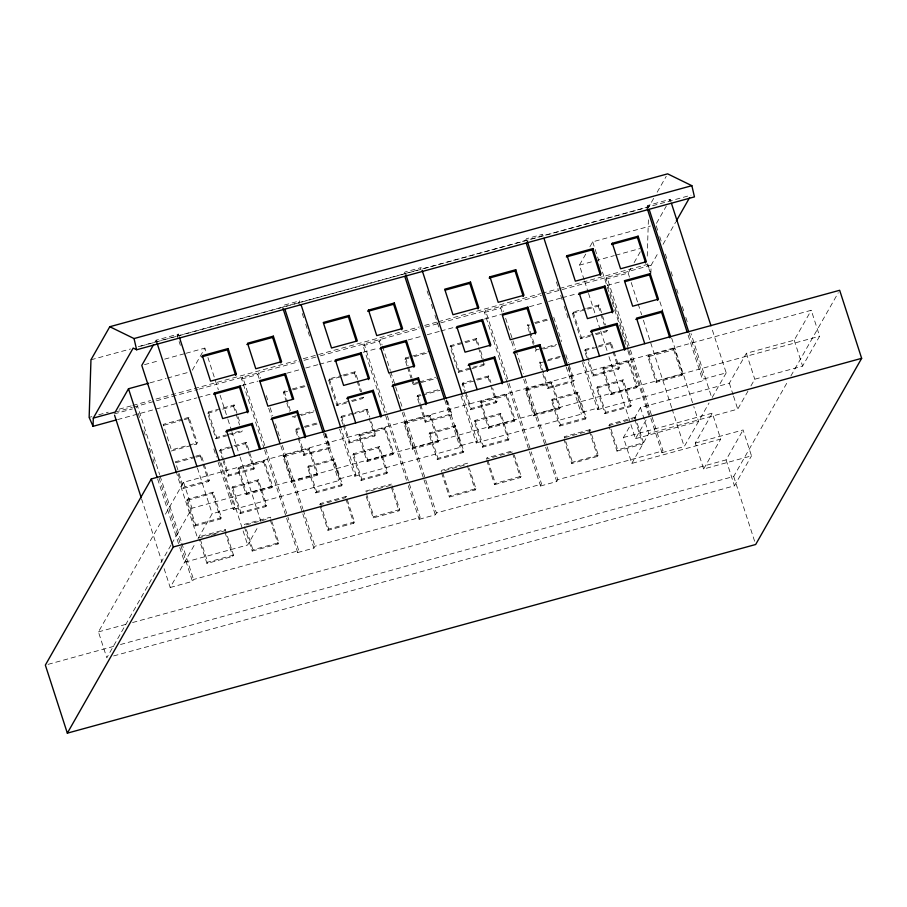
<?xml version="1.0" encoding="UTF-8"?>
<svg xmlns="http://www.w3.org/2000/svg" width="907" height="907" viewBox="0 0 907 907"><rect width="100%" height="100%" fill="white"/><g stroke="black" fill="none" stroke-linecap="round" stroke-linejoin="round"><path stroke-width="0.68" stroke-dasharray="4.54 3.4" d="M647.247 256.091L648.482 216.762M650.886 273.438L651.135 265.207L658.833 251.704M155.074 342.064L156.129 340.204L178.384 334.105L179.257 336.792M136.413 407.844L137.479 405.985L159.632 474.588M178.384 334.105L177.33 335.964L180.368 345.386M192.307 370.226L204.891 348.107L206.195 352.143M184.189 419.692L188.271 418.58L188.985 417.311L197.227 442.831L196.513 444.101L170.697 451.164M227.521 434.532L242.464 430.44L241.738 431.698L215.934 438.773L207.692 413.252L208.406 411.993L234.221 404.919L240.298 423.716M264.243 448.954L241.647 379.001L242.702 377.142L287.462 515.709M171.026 544.994L106.799 657.813L98.432 631.896L161.956 520.301M165.448 514.167L183.599 482.286L811.255 310.273L819.622 336.191L802.593 366.111L754.76 379.217L750.667 386.405M196.286 457.117L200.356 456.006L201.082 454.736L209.324 480.257L208.599 481.526L182.783 488.601L178.021 473.828M182.783 488.601L183.509 487.331L209.324 480.257M222.634 409.159L233.496 406.177L234.221 404.919M215.934 438.773L216.648 437.514L226.16 434.907M241.647 379.001L257.837 374.568L258.892 372.709L260.638 378.094M186.638 500.505L187.352 499.247L213.168 492.172L221.41 517.693L220.684 518.951L194.88 526.026L186.638 500.505L212.442 493.431L213.168 492.172M222.816 460.087L219.777 450.688L220.492 449.418L232.725 446.063M171.718 543.769L191.967 508.203L819.622 336.191M194.88 526.026L195.595 524.768L221.41 517.693M219.777 450.688L245.593 443.614L246.307 442.344L254.55 467.865L253.835 469.134L228.02 476.198L223.247 461.425M228.02 476.198L228.734 474.939L254.55 467.865M164.122 568.644L170.199 587.487L195.731 542.624M219.664 461.901L234.437 507.637L212.181 513.736L197.839 538.939L176.978 474.372M237.861 469.18L238.575 467.921L264.39 460.847L272.633 486.367L271.919 487.626L246.103 494.7L237.861 469.18L263.676 462.105L264.39 460.847M286.453 401.903L283.415 392.504L284.14 391.234L290.932 389.375M231.863 488.113L232.589 486.844L258.393 479.769L266.635 505.29L265.921 506.56L240.106 513.634L231.863 488.113L257.679 481.039L258.393 479.769M170.199 587.487L192.465 581.387L193.52 579.516L298.754 550.685L287.893 517.047M218.168 462.423L233.382 509.507L234.437 507.637M225.253 529.597L224.539 530.867L198.724 537.942L199.449 536.672L225.253 529.597L233.496 555.118L232.782 556.388L206.966 563.451L199.155 539.28M206.966 563.451L207.692 562.193L233.496 555.118M246.103 494.7L246.829 493.442L272.633 486.367M240.106 513.634L240.831 512.364L266.635 505.29M325.942 433.682L330.284 447.106L329.558 448.375L303.754 455.45L295.512 429.929L296.226 428.66L298.947 427.923M283.086 456.788L283.812 455.518L309.627 448.455L317.869 473.964L317.144 475.234L291.328 482.309L283.086 456.788L308.902 449.713L309.627 448.455M346.406 403.014L336.894 405.622L328.651 380.101L329.366 378.843L341.599 375.487M179.767 547.488L184.552 562.283L247.656 544.982L258.144 526.559M406.517 480.257L363.072 345.726L364.126 343.866L386.291 412.47M403.989 273.846L405.044 271.987L421.233 267.554L420.179 269.413L282.565 307.122L283.619 305.262L299.809 300.829L298.754 302.689L300.489 308.074M303.754 455.45L304.469 454.18L330.284 447.106M244.391 526.888L252.191 551.059L252.917 549.801L278.732 542.726L270.49 517.205L244.675 524.28L243.949 525.538L268.404 518.838M291.328 482.309L292.054 481.039L317.869 473.964M328.651 380.101L354.467 373.026L355.181 371.768L357.789 379.829M336.894 405.622L337.608 404.363L363.424 397.289L362.12 393.253M307.598 467.354L308.312 466.096L334.127 459.021L342.37 484.542L341.656 485.801L315.84 492.875L307.598 467.354L333.413 460.28L334.127 459.021M363.072 345.726L379.262 341.293L380.316 339.433L382.062 344.807M342.903 424.249L340.737 417.537L341.463 416.268L353.685 412.912M252.191 551.059L278.007 543.985L278.732 542.726M363.424 397.289L362.709 398.547L351.837 401.529M315.84 492.875L316.554 491.617L342.37 484.542M351.61 414.556L366.553 410.463L367.267 409.193L369.875 417.254M343.345 425.587L348.98 443.058L349.705 441.788L375.509 434.714L370.305 418.592M319.683 504.791L320.409 503.521L346.213 496.446L354.456 521.967L353.741 523.237L327.926 530.312L320.114 506.129M358.821 436.029L359.546 434.77L385.35 427.696L393.593 453.217L392.878 454.475L367.063 461.55L358.821 436.029L384.636 428.954L385.35 427.696M407.028 365.929L404.862 359.217L405.576 357.959L411.007 356.462M352.823 454.963L353.549 453.693L379.364 446.618L387.606 472.139L386.881 473.409L361.065 480.483L352.823 454.963L378.638 447.888L379.364 446.618M264.674 450.303L297.7 552.544L298.754 550.685M233.382 509.507L338.617 480.665L339.672 478.805L355.861 474.361L341.089 428.626M348.98 443.058L374.795 435.984L375.509 434.714M297.7 552.544L313.89 548.1L314.944 546.241L420.179 517.398L386.722 413.819M339.592 429.147L354.807 476.22L355.861 474.361M346.213 496.446L345.499 497.716L321.044 504.417M327.926 530.312L328.651 529.042L354.456 521.967M367.063 461.55L367.788 460.291L393.593 453.217M411.37 379.364L413.104 384.738L413.819 383.468L417.9 382.357M361.065 480.483L361.791 479.213L387.606 472.139M419.113 403.366L416.948 396.642L417.662 395.384L420.383 394.636M404.057 423.637L404.771 422.379L430.587 415.304L438.829 440.813L438.104 442.083L412.3 449.158L404.057 423.637L429.861 416.562L430.587 415.304M470.563 368.99L458.33 372.346L450.087 346.825L450.813 345.556L476.617 338.481L478.794 345.204M507.092 382.403L484.497 312.45L485.551 310.591L508.578 381.892M525.414 240.57L526.468 238.711L542.658 234.278L541.604 236.137M419.556 404.703L425.19 422.163L425.905 420.905L451.72 413.83L447.389 400.395M366.213 496.424L373.162 517.908L398.967 510.834L399.692 509.575L391.45 484.055L390.724 485.313L366.269 492.013M373.162 517.908L373.877 516.65L399.692 509.575M412.3 449.158L413.014 447.888L438.829 440.813M450.087 346.825L475.903 339.751L476.617 338.481M458.33 372.346L459.055 371.076L484.86 364.002L483.567 359.977M484.497 312.45L500.687 308.017L501.741 306.158L503.476 311.532M429.034 434.079L429.759 432.809L455.575 425.734L463.817 451.255L463.092 452.525L437.276 459.6L429.034 434.079L454.849 427.004L455.575 425.734M465.212 393.649L462.173 384.251L462.899 382.992L471.05 380.747M425.19 422.163L451.006 415.089L451.72 413.83M471.912 368.616L484.145 365.272L484.86 364.002M437.276 459.6L438.002 458.33L463.817 451.255M462.173 384.251L487.989 377.176L488.714 375.917L490.88 382.629M465.654 394.998L470.416 409.771L471.141 408.501L496.957 401.427L492.614 388.003M480.268 402.753L480.982 401.484L506.798 394.409L515.04 419.93L514.314 421.199L488.51 428.274L480.268 402.753L506.072 395.679L506.798 394.409M529.405 332.393L527.228 325.681L527.953 324.411L534.461 344.569M474.27 421.676L474.985 420.417L500.8 413.343L509.042 438.863L508.328 440.122L482.513 447.196L474.27 421.676L500.086 414.601L500.8 413.343M408.263 485.63L419.125 519.269L420.179 517.398M354.807 476.22L460.042 447.389L461.096 445.53L477.286 441.085L462.513 395.35M470.416 409.771L496.231 402.697L496.957 401.427M419.125 519.269L435.315 514.825L436.369 512.965L541.604 484.123L531.173 451.845M461.017 395.871L476.232 442.945L477.286 441.085M584.199 279.968L579.414 265.173L585.707 254.119M589.901 246.749L592.702 241.829L650.432 226.013M441.562 472.853L449.373 497.025L450.087 495.755L475.903 488.68L469.395 468.534M488.51 428.274L489.224 427.004L515.04 419.93M538.917 349.195L536.196 349.932L535.47 351.202L538.191 350.453M482.513 447.196L483.227 445.938L509.042 438.863M541.49 369.829L539.325 363.106L540.039 361.848L548.282 387.368L547.567 388.627L541.921 371.167M525.493 390.361L526.219 389.092L552.023 382.017L560.265 407.538L559.551 408.808L533.735 415.882L525.493 390.361L551.309 383.287L552.023 382.017M590.219 336.202L580.707 338.81L572.464 313.289L573.179 312.019L585.412 308.675M449.373 497.025L475.177 489.95L475.903 488.68M628.506 349.127L605.921 279.175L606.976 277.315L630.002 348.617M646.838 207.295L647.893 205.435L670.148 199.336L671.021 202.023M653.675 198.361L648.788 206.932L138.703 346.723M657.167 192.227L666.237 176.298M486.787 460.45L494.598 484.633L495.324 483.363L521.128 476.288L513.759 453.455M533.735 415.882L534.461 414.612L560.265 407.538M572.464 313.289L598.28 306.215L598.994 304.945L605.502 325.091M580.707 338.81L581.421 337.54L607.237 330.465L605.933 326.441M551.411 400.543L552.136 399.273L577.94 392.198L586.183 417.719L585.468 418.989L559.653 426.063L551.411 400.543L577.226 393.468L577.94 392.198M605.921 279.175L628.177 273.075L631.34 267.531M634.129 262.611L640.421 251.556M656.509 223.303L666.294 206.104M669.094 201.195L670.148 199.336M586.716 357.426L584.55 350.714L585.276 349.444L593.427 347.211M547.567 388.627L573.371 381.552L574.097 380.294L568.893 364.172M494.598 484.633L520.414 477.558L521.128 476.288M607.237 330.465L606.522 331.735L595.65 334.706M663.028 244.334L675.613 222.215M559.653 426.063L560.379 424.793L586.183 417.719M598.132 346.996L610.366 343.64L611.08 342.381L619.322 367.891L618.608 369.16L592.793 376.235L587.158 358.775M592.793 376.235L593.518 374.965L619.322 367.891M602.633 369.217L603.359 367.947L629.175 360.873L637.417 386.393L636.691 387.663L610.876 394.738L602.633 369.217L628.449 362.142L629.175 360.873M507.523 383.752L540.538 485.993L541.604 484.123M476.232 442.945L581.455 414.114L582.521 412.243L598.711 407.81L583.938 362.074M596.636 388.139L597.362 386.881L623.177 379.806L631.419 405.327L630.694 406.585L604.878 413.66L596.636 388.139L622.451 381.065L623.177 379.806M540.538 485.993L556.728 481.549L557.794 479.69L663.028 450.847L652.167 417.22M582.441 362.585L597.645 409.669L598.711 407.81M564.857 437.593L589.312 430.893L590.038 429.635L598.28 455.144L597.554 456.414L571.739 463.488L563.939 439.317M571.739 463.488L572.464 462.219L598.28 455.144M610.876 394.738L611.601 393.468L637.417 386.393M604.878 413.66L605.604 412.402L631.419 405.327M647.87 356.825L648.584 355.555L674.4 348.481L682.642 374.001L681.928 375.26L656.112 382.335L647.87 356.825L673.686 349.751L674.4 348.481M623.426 437.503L712.324 413.15L720.691 439.067L631.805 463.42L623.426 437.503L630.921 424.34M634.333 418.354L640.467 407.583L729.353 383.219L746.393 353.299L794.215 340.193L811.255 310.273M634.549 418.501L635.263 417.231L643.505 442.752L617.69 449.827L616.975 451.096L609.164 426.914M656.112 382.335L656.827 381.076L682.642 374.001M608.96 356.644L635.467 438.705L646.657 419.057M631.805 463.42L648.834 433.501L737.731 409.136L747.946 391.189M628.948 350.476L661.963 452.718L663.028 450.847M597.645 409.669L702.88 380.838L703.945 378.967L726.201 372.868L711.428 327.132M661.963 452.718L684.229 446.607L709.059 402.98M726.201 372.868L711.859 398.071L690.998 333.504M695.295 443.07L743.116 429.963L751.495 455.87L703.662 468.987L695.295 443.07L712.324 413.15M703.662 468.987L720.691 439.067M132.547 622.542L726.088 459.883L743.116 429.963M120.472 644.514L733.695 476.458L788.081 380.917M790.859 376.02L838.272 292.734M113.624 655.942L734.455 485.801L751.495 455.87M138.317 346.655L281.193 307.507M422.911 268.665L690.998 195.198M90.961 359.807L130.517 348.968M144.474 364.671L159.235 360.623M164.609 359.149L184.745 353.628M186.094 353.265L204.891 348.107M149.984 382.856L166.094 378.446M167.432 378.072L187.579 372.55M579.414 265.173L594.187 261.125M595.525 260.751L614.322 255.604M615.672 255.23L639.832 248.609M89.147 417.401L91.879 416.653M98.704 414.782L108.25 412.163M119.157 409.17L131.436 405.814M132.796 405.44L150.528 400.577M155.981 399.08L296.464 360.589M303.278 358.719L419.215 326.939M424.669 325.443L436.947 322.087M438.308 321.713L540.595 293.675M541.967 293.301L558.327 288.823M559.698 288.449L646.986 264.527L650.33 272.168L647.303 262.667M115.212 412.084L132.241 407.424M133.544 407.062L197.601 389.5M198.973 389.126L298.528 361.848M303.992 360.351L319.026 356.224M320.398 355.85L419.952 328.572M425.417 327.076L541.377 295.297M546.842 293.8L651.135 265.207M114.157 413.943L132.49 408.921M117.604 419.59L196.706 397.901M198.066 397.527L211.705 393.797M241.715 385.566L258.087 381.087M286.725 373.231L300.364 369.5M305.818 368.004L318.096 364.637M319.457 364.263L333.096 360.533M363.106 352.301L378.106 348.197M408.105 339.966L421.744 336.236M427.208 334.74L439.476 331.372M440.847 330.998L454.486 327.257M484.485 319.037L500.857 314.548M529.495 306.702L543.134 302.961M548.588 301.464L560.866 298.108M562.227 297.734L577.226 293.619M607.237 285.399L622.236 281.283M188.985 417.311L163.181 424.385L171.423 449.906L187.726 445.439M292.292 389.001L308.595 384.534M342.959 375.113L355.181 371.768M412.368 356.088L430.031 351.247M534.745 322.552L548.327 318.833M586.772 308.301L598.994 304.945M163.816 425.281L182.84 420.066M207.692 413.252L217.192 410.644M283.415 392.504L287.496 391.382M292.927 389.897L306.509 386.167M404.862 359.217L408.932 358.106M414.363 356.61L430.666 352.143M527.228 325.681L529.949 324.933M535.379 323.448L551.683 318.981M189.075 445.065L197.227 442.831M296.453 415.633L292.383 416.755L291.657 418.025L295.739 416.903M297.813 415.27L314.117 410.803M419.261 381.983L435.553 377.516M540.266 348.821L556.569 344.354M301.169 415.417L313.403 412.061M413.104 384.738L419.896 382.879M421.256 382.505L437.559 378.038M543.622 348.968L559.925 344.501M194.291 456.606L175.266 461.81L183.509 487.331M195.64 456.232L201.082 454.736M234.085 445.7L246.307 442.344M304.378 426.426L320.681 421.959M355.045 412.549L367.267 409.193M425.814 393.15L442.117 388.684M476.481 379.262L488.714 375.917M548.191 359.614L564.494 355.147M598.858 345.726L611.08 342.381M175.901 462.706L194.926 457.491M295.512 429.929L303.664 427.696M305.013 427.322L319.967 423.229M340.737 417.537L350.249 414.93M416.948 396.642L421.018 395.531M422.379 395.157L440.042 390.316M539.325 363.106L546.116 361.247M547.477 360.873L563.78 356.406M584.55 350.714L596.783 347.358M548.282 387.368L574.097 380.294M365.634 491.129L391.45 484.055M467.661 463.171L441.845 470.245L441.131 471.504L466.935 464.429M590.038 429.635L564.222 436.698L572.464 462.219M635.263 417.231L609.447 424.306L617.69 449.827M608.733 425.576L633.188 418.875M211.263 535.266L216.637 533.792M635.467 438.705L698.571 421.415L693.798 406.608M616.975 451.096L642.791 444.022L634.979 419.839M98.432 631.896L127.082 624.039M48.082 664.355L115.008 646.011M794.215 340.193L802.593 366.111M746.393 353.299L754.76 379.217M729.353 383.219L733.117 394.885M733.536 396.178L737.731 409.136M656.249 225.877L657.983 231.262M659.718 236.648L661.452 242.022M665.364 254.13L667.11 259.515M671.021 271.624L672.756 276.998M676.667 289.106L678.402 294.492M682.313 306.6L684.048 311.974M685.794 317.359L687.529 322.733M647.893 205.435L648.766 208.122M689.173 333.232L703.945 378.967M688.107 335.091L702.88 380.838M733.695 476.458L755.667 544.506M726.088 459.883L734.455 485.801M659.899 301.68L662.507 309.752M671.634 338.005L693.356 405.27M673.686 349.751L681.928 375.26M628.177 273.075L629.481 277.111M631.215 282.496L637.734 302.666M638.165 304.015L641.646 314.774M643.38 320.16L671.622 407.594M672.064 408.944L684.229 446.607M648.584 355.555L656.827 381.076M630.444 349.955L651.725 415.871M592.702 241.829L627.463 349.444M627.893 350.794L648.754 415.361M628.449 362.142L636.691 387.663M640.467 407.583L648.834 433.501M598.28 306.215L600.445 312.926M600.876 314.276L604.345 325.012M610.366 343.64L612.531 350.351M612.973 351.701L618.608 369.16M622.451 381.065L630.694 406.585M584.63 281.317L588.11 292.077M588.541 293.415L595.922 316.294M596.364 317.631L600.275 329.74M600.706 331.089L607.225 351.27M603.359 367.947L611.601 393.468M573.179 312.019L581.421 337.54M585.276 349.444L593.518 374.965M597.362 386.881L605.604 412.402M556.376 281.873L558.984 289.945M560.719 295.331L562.453 300.705M564.188 306.09L568.099 318.198M553.769 317.348L561.569 341.52M565.855 354.773L568.462 362.834M568.61 366.779L573.371 381.552M577.226 393.468L585.468 418.989M589.312 430.893L597.554 456.414M568.179 367.857L582.521 412.243M566.251 367.029L581.455 414.114M551.309 383.287L559.551 408.808M534.892 345.907L536.196 349.932M552.136 399.273L560.379 424.793M529.835 333.742L533.305 344.49M505.653 318.266L515.652 349.206M516.083 350.544L523.464 373.412M525.21 378.797L557.794 479.69M500.687 308.017L501.99 312.053M511.548 341.644L514.156 349.717M523.713 379.319L556.728 481.549M526.219 389.092L534.461 414.612M509.02 383.23L530.742 450.496M506.072 395.679L514.314 421.199M480.529 350.567L483.125 358.628M475.903 339.751L478.068 346.463M478.499 347.812L481.98 358.548M482.411 359.898L484.145 365.272M487.989 377.176L490.165 383.888M490.596 385.237L496.231 402.697M500.086 414.601L508.328 440.122M512.602 453.375L520.414 477.558M480.982 401.484L489.224 427.004M450.813 345.556L459.055 371.076M462.899 382.992L465.506 391.042M465.937 392.391L471.141 408.501M474.985 420.417L483.227 445.938M487.943 460.529L495.324 483.363M427.129 290.943L429.737 299.004M431.471 304.389L433.206 309.775M434.952 315.148L438.863 327.257M446.323 399.783L461.096 445.53M446.233 400.316L451.006 415.089M454.849 427.004L463.092 452.525M467.377 465.779L475.177 489.95M444.827 400.304L460.042 447.389M429.861 416.562L438.104 442.083M405.576 357.959L408.184 366.009M408.615 367.358L412.084 378.106M412.515 379.443L413.819 383.468M417.662 395.384L420.27 403.445M420.701 404.783L425.905 420.905M429.759 432.809L438.002 458.33M442.718 472.921L450.087 495.755M407.458 367.278L410.928 378.026M382.493 346.157L390.316 370.373M390.747 371.711L402.039 406.687M403.785 412.073L436.369 512.965M379.262 341.293L380.566 345.329M389.693 373.582L392.731 382.992M402.289 412.594L423.58 478.511M424.011 479.848L435.315 514.825M404.771 422.379L413.014 447.888M384.636 428.954L392.878 454.475M358.22 381.167L361.689 391.915M354.467 373.026L356.632 379.75M357.063 381.087L360.533 391.835M366.553 410.463L368.718 417.175M369.149 418.512L374.795 435.984M378.638 447.888L386.881 473.409M391.597 488L398.967 510.834M359.546 434.77L367.788 460.291M329.366 378.843L337.608 404.363M341.463 416.268L349.705 441.788M353.549 453.693L361.791 479.213M366.507 493.816L373.877 516.65M302.224 313.448L303.97 318.833M305.704 324.218L309.616 336.316M324.899 433.058L339.672 478.805M324.785 433.603L329.558 448.375M333.413 460.28L341.656 485.801M345.93 499.054L353.741 523.237M323.402 433.58L338.617 480.665M308.902 449.713L317.144 475.234M284.14 391.234L290.648 411.381M296.226 428.66L304.469 454.18M308.312 466.096L316.554 491.617M320.409 503.521L328.651 529.042M286.884 403.241L289.492 411.302M266.284 395.577L268.019 400.962M270.195 407.685L272.803 415.757M275.411 423.83L280.626 439.974M282.36 445.348L302.779 508.578M303.21 509.927L314.944 546.241M257.837 374.568L259.141 378.604M268.699 408.195L271.306 416.268M280.864 445.87L313.89 548.1M283.812 455.518L292.054 481.039M263.676 462.105L271.919 487.626M233.496 406.177L235.673 412.9M236.103 414.238L239.573 424.986M245.593 443.614L247.758 450.325M248.189 451.663L253.835 469.134M257.679 481.039L265.921 506.56M270.207 519.813L278.007 543.985M207.93 357.528L218.36 389.817M220.095 395.191L227.487 418.059M227.918 419.408L231.398 430.167M231.829 431.517L239.652 455.733M240.083 457.071L260.944 521.65M238.575 467.921L246.829 493.442M208.406 411.993L216.648 437.514M220.492 449.418L223.099 457.479M223.53 458.817L228.734 474.939M232.589 486.844L240.831 512.364M246.409 529.654L252.917 549.801M221.149 462.933L247.656 544.982M213.825 448.965L216.433 457.037M188.271 418.58L196.513 444.101M200.356 456.006L202.522 462.717M202.964 464.067L208.599 481.526M212.442 493.431L220.684 518.951M224.97 532.205L232.782 556.388M156.129 340.204L157.002 342.891M197.409 468.001L212.181 513.736M183.599 482.286L191.967 508.203M187.352 499.247L195.595 524.768M200.311 539.359L207.692 562.193M160.063 475.937L181.355 541.853M181.797 543.202L193.52 579.516M138.147 413.229L139.893 418.603M143.805 430.712L145.539 436.097M149.451 448.205L151.186 453.579M152.92 458.965L154.666 464.35M159.008 477.796L192.465 581.387M157.614 478.873L179.337 546.139M141.526 498.691L161.945 561.921M487.082 457.842L486.356 459.112L512.172 452.037L512.886 450.768L487.082 457.842"/><path stroke-width="1.36" d="M93.047 426.313L93.308 418.093L133.17 348.073L136.628 349.762L694.456 196.887L691.86 185.686L667.631 173.849L109.792 326.724L90.961 359.807L89.147 417.401L93.047 426.313L116.232 419.964M148.635 383.23L128.499 388.752L115.212 412.084L93.308 418.093M153.668 344.524L141.787 365.408L176.548 473.023M151.333 478.93L45.35 665.103L67.333 733.151L755.667 544.506L861.65 358.333L839.667 290.285L151.333 478.93L173.305 546.978L67.333 733.151M227.408 349.819L228.122 348.56L236.364 374.081L235.65 375.339L227.408 349.819L201.592 356.893M213.678 394.33L214.403 393.06L240.219 385.985L248.461 411.506L222.646 418.58L214.403 393.06M215.038 393.955L239.493 387.255L240.219 385.985M246.829 344.501L272.633 337.427L273.358 336.168L281.601 361.678L255.785 368.752L247.543 343.231L273.358 336.168M225.775 431.755L251.579 424.68L252.305 423.422L260.547 448.931M260.275 381.564L284.73 374.852L285.444 373.593L293.687 399.114L267.871 406.189L259.629 380.668L285.444 373.593M323.912 323.38L348.367 316.668L349.093 315.409L357.335 340.93L331.52 348.005L323.277 322.484L349.093 315.409M271 419.363L296.816 412.288L297.53 411.018L305.772 436.539M368.503 310.092L367.788 311.35L393.604 304.276L394.318 303.017L402.561 328.527L376.745 335.601L368.503 310.092L394.318 303.017M334.649 361.179L360.453 354.104L361.179 352.834L369.421 378.355L343.606 385.43L335.363 359.909L361.179 352.834M372.55 391.529L373.265 390.271L381.507 415.78L380.793 417.05L372.55 391.529L346.735 398.604M379.874 348.776L405.69 341.701L406.404 340.442L414.646 365.963L388.842 373.038L380.6 347.517L406.404 340.442M445.348 290.093L469.803 283.392L470.529 282.122L478.771 307.643L452.956 314.718L444.713 289.197L470.529 282.122M391.96 386.212L417.776 379.137L418.501 377.868L426.743 403.388M489.95 276.805L489.224 278.075L515.04 271L515.754 269.73L523.997 295.251L498.192 302.326L489.95 276.805L515.754 269.73M456.085 327.892L481.9 320.817L482.615 319.559L490.857 345.079L465.042 352.154L456.799 326.633L482.615 319.559M468.171 365.328L493.986 358.254L494.712 356.984L502.954 382.505M502.671 315.126L527.126 308.425L527.851 307.156L536.094 332.676L510.278 339.751L502.036 314.23L527.851 307.156M567.09 255.661L566.365 256.93L592.18 249.856L592.906 248.586L601.148 274.107L575.333 281.181L567.09 255.661L592.906 248.586M513.407 352.925L539.212 345.85L539.937 344.592L548.179 370.113M612.316 243.269L611.601 244.539L637.417 237.464L638.131 236.194L646.374 261.715L620.558 268.789L612.316 243.269L638.131 236.194M578.462 294.356L604.266 287.281L604.992 286.022L613.234 311.543L587.419 318.618L579.176 293.097L604.992 286.022M590.548 331.792L616.363 324.717L617.077 323.448L625.32 348.968M676.316 220.991L689.603 197.647M625.048 281.589L649.503 274.889L650.217 273.619L658.459 299.14L632.655 306.215L624.413 280.694L650.217 273.619M635.773 319.389L661.588 312.314L662.314 311.056L670.556 336.576M109.792 326.724L134.032 338.56L691.86 185.686M228.122 348.56L202.318 355.635L210.56 381.155L236.364 374.081M252.305 423.422L226.489 430.485L234.732 456.006M297.53 411.018L271.726 418.093L279.968 443.614M373.265 390.271L347.449 397.345L355.691 422.855M418.501 377.868L392.686 384.942L400.928 410.463M494.712 356.984L468.896 364.058L477.139 389.579M539.937 344.592L514.122 351.667L522.364 377.187M617.077 323.448L591.262 330.522L599.516 356.043M662.314 311.056L636.499 318.13L644.741 343.651M173.305 546.978L861.65 358.333M671.452 203.372L710.997 325.783M649.197 209.472L688.73 331.883M647.269 208.644L687.245 332.404M637.417 237.464L645.659 262.973M649.503 274.889L657.745 300.41M661.588 312.314L669.831 337.835M592.18 249.856L600.423 275.377M604.266 287.281L612.508 312.802M616.363 324.717L624.606 350.227M543.962 238.314L583.507 360.725M527.341 241.398L567.317 365.17M526.275 243.269L565.821 365.68M515.04 271L523.282 296.521M527.126 308.425L535.368 333.946M539.212 345.85L547.465 371.371M469.803 283.392L478.046 308.913M481.9 320.817L490.143 346.338M493.986 358.254L502.229 383.774M422.106 270.241L462.082 394.001M405.917 274.685L445.893 398.445M404.851 276.544L444.396 398.955M393.604 304.276L401.846 329.797M405.69 341.701L413.932 367.222M417.776 379.137L426.018 404.658M348.367 316.668L356.179 340.851M360.453 354.104L368.695 379.625M301.113 304.865L340.658 427.276M284.923 309.298L324.468 431.721M282.995 308.471L322.971 432.231M272.633 337.427L280.875 362.947M284.73 374.852L292.53 399.035M296.816 412.288L305.058 437.809M239.493 387.255L247.736 412.776M251.579 424.68L259.391 448.863M179.688 338.141L219.233 460.552M157.002 342.891L196.966 466.663M128.499 388.752L157.172 477.536M114.588 415.293L141.095 497.353M134.032 338.56L136.628 349.762"/></g></svg>
